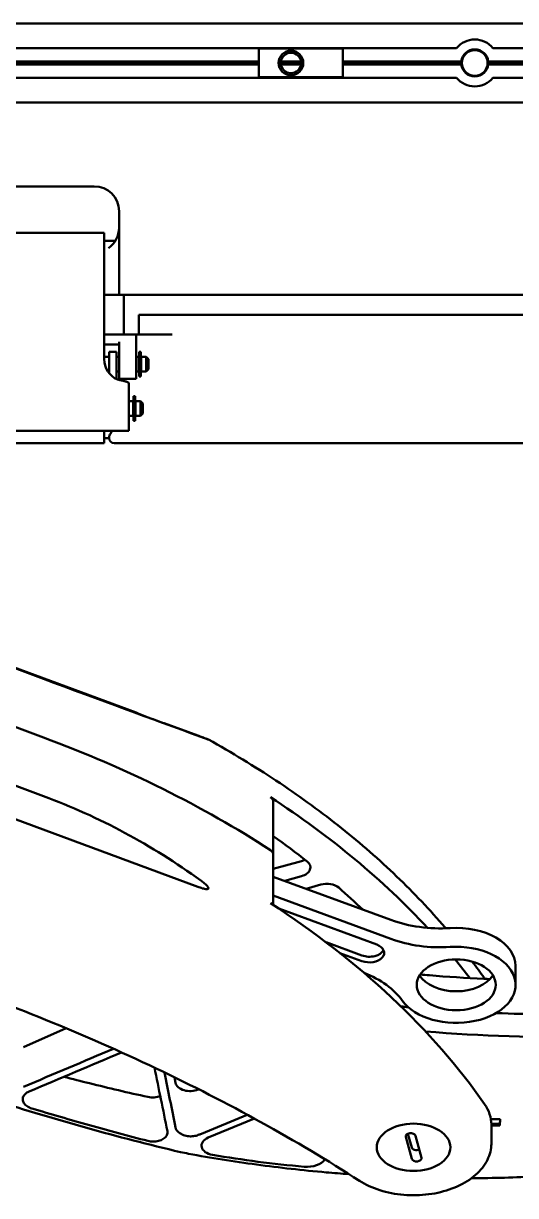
# Model space of a CAD drawing. Header units: millimetres. Extents: x 36 to 3196, y 27 to 5967.
# Drawn here: x 1402.4 to 1502, y 4887 to 5124.4 of the extents above; entities that cross this region are included whole.
import ezdxf

# ---------------------------------------------------------------- set-up
doc = ezdxf.new("R2010")
doc.units = ezdxf.units.MM
doc.layers.add('외형선(ISO)', color=7, linetype='Continuous', lineweight=50)

msp = doc.modelspace()

# ---------------------------------------------------------------- linework, layer by layer
at = {"layer": '외형선(ISO)'}
for p, q in [((1316.2728, 5124.422), (1590.2728, 5124.422)), ((1362.4556, 5119.422), (1490.0901, 5119.422)), ((1450.0654, 5119.422), (1450.0654, 5119.322)), ((1450.0654, 5119.322), (1467.0654, 5119.322)), ((1450.0654, 5119.122), (1450.0654, 5119.322)), ((1450.0654, 5113.722), (1450.0654, 5119.122)), ((1467.0654, 5119.322), (1467.0654, 5119.422)), ((1467.0654, 5119.322), (1467.0654, 5119.122)), ((1467.0654, 5113.722), (1467.0654, 5119.122)), ((1497.4556, 5119.422), (1580.2728, 5119.422)), ((1341.5064, 5116.722), (1450.0654, 5116.722)), ((1341.5064, 5116.122), (1450.0654, 5116.122)), ((1341.5228, 5116.422), (1450.0654, 5116.422)), ((1454.4984, 5116.422), (1458.6324, 5116.422)), ((1454.5203, 5116.722), (1458.6105, 5116.722)), ((1454.5203, 5116.122), (1458.6105, 5116.122)), ((1467.0654, 5116.722), (1491.0393, 5116.722)), ((1467.0654, 5116.422), (1491.0228, 5116.422)), ((1467.0654, 5116.122), (1491.0393, 5116.122)), ((1496.5064, 5116.722), (1578.7728, 5116.722)), ((1496.5064, 5116.122), (1578.7728, 5116.122)), ((1496.5228, 5116.422), (1578.7728, 5116.422)), ((1450.0654, 5113.522), (1450.0654, 5113.722)), ((1467.0654, 5113.722), (1467.0654, 5113.522)), ((1362.4556, 5113.422), (1490.0901, 5113.422)), ((1450.0654, 5113.522), (1450.0654, 5113.422)), ((1450.0654, 5113.522), (1467.0654, 5113.522)), ((1467.0654, 5113.422), (1467.0654, 5113.522)), ((1497.4556, 5113.422), (1580.2728, 5113.422)), ((1316.2728, 5108.422), (1699.2728, 5108.422)), ((1416.7728, 5091.422), (1394.7728, 5091.422)), ((1421.7728, 5083.022), (1421.7728, 5086.422)), ((1421.7728, 5083.022), (1421.7728, 5069.422)), ((1392.7728, 5081.9806), (1418.7728, 5081.9806)), ((1418.7728, 5078.9806), (1418.7728, 5081.9806)), ((1418.7728, 5080.422), (1421.0437, 5080.422)), ((1418.7728, 5056.422), (1418.7728, 5078.9806)), ((1419.7728, 5069.422), (1418.7728, 5069.422)), ((1418.7728, 5069.422), (1419.7728, 5069.422)), ((1419.7728, 5069.422), (1421.8905, 5069.422)), ((1422.7728, 5069.422), (1421.8905, 5069.422)), ((1592.7728, 5069.422), (1422.7728, 5069.422)), ((1422.7728, 5069.422), (1592.7728, 5069.422)), ((1422.7728, 5069.422), (1422.7728, 5061.422)), ((1425.7728, 5065.422), (1425.7728, 5061.422)), ((1425.7728, 5065.422), (1589.7728, 5065.422)), ((1418.7728, 5061.422), (1419.7728, 5061.422)), ((1419.7728, 5061.422), (1418.7728, 5061.422)), ((1419.7728, 5061.422), (1422.7728, 5061.422)), ((1425.7728, 5061.422), (1422.7728, 5061.422)), ((1425.2728, 5058.7387), (1425.2728, 5061.422)), ((1425.7728, 5061.422), (1430.7728, 5061.422)), ((1430.7728, 5061.422), (1432.5021, 5061.422)), ((1421.7728, 5059.422), (1418.7728, 5059.422)), ((1421.7728, 5059.922), (1421.7728, 5058.7387)), ((1418.7728, 5056.922), (1419.7728, 5056.922)), ((1419.7728, 5057.922), (1419.7728, 5054.1571)), ((1421.2728, 5057.922), (1419.7728, 5057.922)), ((1421.2728, 5057.922), (1421.2728, 5054.1571)), ((1421.2728, 5056.922), (1421.7728, 5056.922)), ((1421.7728, 5057.0803), (1421.7728, 5058.7387)), ((1421.7728, 5052.422), (1421.7728, 5057.0803)), ((1425.2728, 5058.7387), (1425.2728, 5057.0803)), ((1425.2728, 5052.422), (1425.2728, 5057.0803)), ((1425.2728, 5056.922), (1425.7728, 5056.922)), ((1425.7728, 5053.922), (1425.7728, 5056.922)), ((1425.8228, 5052.922), (1425.8228, 5057.922)), ((1426.2228, 5057.922), (1425.8228, 5057.922)), ((1426.2228, 5057.922), (1426.2228, 5052.922)), ((1426.2728, 5056.922), (1426.2728, 5053.922)), ((1426.2728, 5056.922), (1427.2728, 5056.922)), ((1427.2728, 5053.922), (1427.2728, 5056.922)), ((1427.7728, 5056.422), (1427.2728, 5056.922)), ((1406.497, 4991.6716), (1232.5172, 5056.2378)), ((1425.8228, 5056.422), (1425.7728, 5056.422)), ((1425.8228, 5054.422), (1425.7728, 5054.422)), ((1426.2728, 5056.422), (1426.2228, 5056.422)), ((1426.2728, 5054.422), (1426.2228, 5054.422)), ((1427.7728, 5054.422), (1427.2728, 5053.922)), ((1427.7728, 5054.422), (1427.7728, 5056.422)), ((1419.5312, 5053.922), (1419.7728, 5053.922)), ((1419.7728, 5054.1571), (1419.7728, 5053.5936)), ((1421.2728, 5054.1571), (1421.2728, 5052.3909)), ((1421.2728, 5053.922), (1421.7728, 5053.922)), ((1421.7728, 5052.422), (1425.2728, 5052.422)), ((1425.2728, 5053.922), (1425.7728, 5053.922)), ((1426.2228, 5052.922), (1425.8228, 5052.922)), ((1426.2728, 5053.922), (1427.2728, 5053.922)), ((1423.7728, 5051.536), (1423.7728, 5041.922)), ((1222.4666, 5048.0937), (1406.497, 4979.7975)), ((1406.497, 4979.7975), (1222.4666, 5048.0937)), ((1423.7728, 5047.922), (1424.6228, 5047.922)), ((1424.6228, 5044.922), (1424.6228, 5047.922)), ((1425.1228, 5047.422), (1424.6228, 5047.422)), ((1424.6728, 5048.8083), (1424.6728, 5048.922)), ((1425.0728, 5048.922), (1424.6728, 5048.922)), ((1425.0728, 5048.8083), (1424.6728, 5048.8083)), ((1424.6728, 5048.8083), (1424.6728, 5047.422)), ((1425.0728, 5048.922), (1425.0728, 5048.8083)), ((1425.0728, 5048.8083), (1425.0728, 5047.422)), ((1425.1228, 5047.922), (1425.1228, 5044.922)), ((1425.1228, 5047.922), (1426.1228, 5047.922)), ((1426.1228, 5044.922), (1426.1228, 5047.922)), ((1426.6228, 5047.422), (1426.1228, 5047.922)), ((1426.6228, 5045.422), (1426.6228, 5047.422)), ((1423.7728, 5044.922), (1424.6228, 5044.922)), ((1424.6728, 5045.422), (1424.6228, 5045.422)), ((1425.0728, 5046.7561), (1424.6728, 5046.7561)), ((1424.6728, 5043.922), (1424.6728, 5046.7561)), ((1425.0728, 5046.7561), (1425.0728, 5043.922)), ((1425.1228, 5045.422), (1425.0728, 5045.422)), ((1425.1228, 5044.922), (1426.1228, 5044.922)), ((1426.6228, 5045.422), (1426.1228, 5044.922)), ((1425.0728, 5043.922), (1424.6728, 5043.922)), ((1390.0728, 5041.922), (1421.4728, 5041.922)), ((1418.7728, 5041.922), (1418.7728, 5039.422)), ((1419.7728, 5040.422), (1418.7728, 5040.422)), ((1419.7728, 5040.422), (1419.7728, 5040.6439)), ((1421.4728, 5041.922), (1423.7728, 5041.922)), ((1392.7728, 5039.422), (1418.7728, 5039.422)), ((1425.7728, 5039.422), (1420.7728, 5039.422)), ((1425.7728, 5039.422), (1427.996, 5039.422)), ((1432.3311, 5039.422), (1427.996, 5039.422)), ((1432.3311, 5039.422), (1432.5021, 5039.422)), ((1583.0436, 5039.422), (1432.5021, 5039.422)), ((1232.5172, 5032.4897), (1406.497, 4967.9235)), ((1437.737, 4949.5433), (1239.3947, 5023.1509)), ((1379.1013, 5001.9456), (1425.2319, 4984.826)), ((1430.8939, 4982.7247), (1437.737, 4980.1851)), ((1452.9873, 4956.0799), (1452.9873, 4966.8045)), ((1452.9873, 4945.8809), (1452.9873, 4956.0799)), ((1452.9873, 4953.1656), (1458.7079, 4954.7772)), ((1476.8131, 4942.8359), (1452.9873, 4951.6044)), ((1455.3005, 4950.7531), (1458.7079, 4951.713)), ((1462.6113, 4950.0053), (1459.6211, 4949.163)), ((1476.8131, 4939.0057), (1452.9873, 4947.7742)), ((1454.1059, 4945.1405), (1473.9239, 4937.8469)), ((1470.9427, 4935.649), (1463.6713, 4938.3251)), ((1470.9427, 4934.5), (1466.4775, 4936.1433)), ((1502.021, 4929.7008), (1502.021, 4933.531)), ((1402.4365, 4917.0683), (1411.1036, 4920.8977)), ((1433.2175, 4909.8433), (1432.9781, 4910.9938)), ((1437.8185, 4908.4789), (1437.9395, 4908.5292)), ((1447.7314, 4903.401), (1438.4546, 4899.5504)), ((1449.1655, 4902.619), (1439.8373, 4898.7471)), ((1497.035, 4902.498), (1498.9019, 4902.4623)), ((1498.8842, 4902.4626), (1498.8425, 4901.5603)), ((1498.9019, 4902.4623), (1498.8425, 4901.1773)), ((1498.8425, 4901.5603), (1497.1267, 4901.5931)), ((1497.13, 4897.5579), (1497.13, 4901.3881)), ((1498.8425, 4901.1773), (1497.13, 4901.21)), ((1498.8425, 4901.1773), (1498.8425, 4901.5603)), ((1479.7876, 4898.8958), (1481.0027, 4894.4646)), ((1480.2382, 4899.5508), (1481.0027, 4896.7628)), ((1482.9723, 4894.6878), (1481.7572, 4899.119))]:
    msp.add_line(p, q, dxfattribs=at)
for centre, radius in [((1456.5654, 5116.422), 2.5), ((1456.5654, 5116.422), 2.067), ((1493.7728, 5116.422), 2.6)]:
    msp.add_circle(centre, radius, dxfattribs=at)
for centre, radius, start, end in [((1493.7728, 5116.422), 4.75, 39.166711, 140.833289), ((1493.7728, 5116.422), 2.75, 6.262913, 173.737087), ((1493.7728, 5116.422), 2.75, 173.737087, 180), ((1493.7728, 5116.422), 2.75, 180, 186.262913), ((1493.7728, 5116.422), 2.75, 186.262913, 353.737087), ((1493.7728, 5116.422), 2.75, 0, 6.262913), ((1493.7728, 5116.422), 2.75, 353.737087, 0), ((1493.7728, 5116.422), 4.75, 219.166711, 320.833289), ((1416.7728, 5086.422), 5, 0, 90), ((1416.7728, 5083.022), 5, 304.915206, 0), ((1423.2728, 5056.422), 4.5, 180, 246.421822), ((1420.7728, 5040.422), 1, 180, 270)]:
    msp.add_arc(centre, radius, start, end, dxfattribs=at)
for centre, major_axis, ratio, start_param, end_param in [((1298.2914, 5036.9825), (-216.406, 82.9191), 0.01798661, 2.10128682, 2.28136718), ((1427.4377, 4984.0371), (3.4999, -1.341), 0.01798661, 4.03743721, 6.44832174), ((1427.4377, 4983.0792), (3.5, 0), 0.64278761, 6.11532519, 6.12494059), ((1298.2914, 4859.3278), (-216.4112, 0), 0.64278761, 3.91981329, 4.1887902), ((1298.2914, 4859.3278), (-216.4112, 0), 0.64278761, 3.91981329, 4.18879021), ((1298.2914, 4681.6732), (-109.4946, -285.7642), 0.65322195, 2.96840402, 3.14848437), ((1450.9873, 4966.8045), (2, 0), 0.64278761, 0, 0.77822064), ((1298.2914, 4870.0524), (-216.4112, 0), 0.64278761, 3.67881386, 3.91981329), ((1298.2914, 4870.0524), (-208.4112, 0), 0.64278761, 3.82552982, 3.87594804), ((1450.9873, 4956.0799), (2, 0), 0.64278761, 0.00000027, 0.77822064), ((1450.9873, 4956.0799), (2, 0), 0.64278761, 0, 0.77822064), ((1457.5037, 4956.5434), (3, 0), 0.64278761, 5.12542722, 5.39192797), ((1457.5037, 4953.4792), (3, 0), 0.64278761, 5.12542722, 6.96712247), ((1463.8154, 4948.2391), (-3, 0), 0.64278761, 3.7753331, 5.12542722), ((1298.2914, 4870.0524), (-208.4112, 0), 0.64278761, 3.73477797, 3.7753331), ((1298.2914, 4848.6032), (216.4112, 0), 0.64278761, 0.4216217, 0.77822064), ((1486.7505, 4953.9925), (20, 0), 0.64278761, 4.19240114, 4.81476963), ((1490.021, 4933.531), (12, 0), 0.64278761, 0, 1.67317697), ((1486.7505, 4950.1623), (20, 0), 0.64278761, 4.19240114, 4.81476963), ((1472.4333, 4936.1735), (3, 0), 0.64278761, 4.19240114, 7.33399379), ((1472.4333, 4937.3225), (3, 0), 0.64278761, 4.19240114, 5.98065307), ((1490.021, 4929.7008), (12, 0), 0.64278761, 3.57003265, 7.95636228), ((1298.2914, 4870.0524), (-216.4112, 0), 0.64278761, 3.5956281, 3.62607292), ((1460.9133, 4921.1552), (-20, 0), 0.64278761, 3.57003265, 4.16268941), ((1490.021, 4933.531), (-8, 0), 0.64278761, 0.38161847, 2.75997418), ((1510.075, 5052.2986), (200, 0), 0.64278761, 4.55544793, 4.56298724), ((1510.075, 5052.2986), (200, 0), 0.64278761, 4.65227195, 4.75073737), ((1510.075, 5047.7024), (200, 0), 0.64278761, 4.58053405, 4.75073737), ((1280.5441, 2941.0969), (3617.2991, 2031.0833), 0.41321826, 1.30506917, 1.30998056), ((1279.3393, 2939.1606), (3617.2991, 2031.0833), 0.41321826, 1.30430361, 1.30934623), ((1400.8676, 3134.4784), (-585.6917, 3765.8495), 0.08896711, 5.18648863, 5.19035191), ((1402.2286, 3136.6657), (-585.6917, 3765.8495), 0.08896711, 5.18604999, 5.1894056), ((1436.191, 4910.0989), (-3, 0), 0.64278761, 0.13295352, 2.14417945), ((1428.5874, 4908.8214), (3, 0), 0.64278761, 4.38693966, 5.25105658), ((1481.38, 4901.3881), (15.75, 0), 0.64278761, 0, 0.4216217), ((1438.4546, 4926.4669), (49.7018, 26.7083), 0.43135539, 4.47214515, 4.48461368), ((1441.4648, 4897.1271), (-3, 0), 0.64278761, 5.2857721, 7.59586349), ((1480.7724, 4899.0074), (1, 0), 0.64278761, 0.17447475, 3.3160674), ((1481.9875, 4896.8744), (-1, 0), 0.64278761, 0.17447475, 2.13438348), ((1459.7939, 4895.4112), (4, 0), 0.64278761, 4.5790414, 5.86442087), ((1481.9875, 4894.5762), (-1, 0), 0.64278761, 0.17447475, 3.3160674)]:
    msp.add_ellipse(centre, major_axis=major_axis, ratio=ratio, start_param=start_param, end_param=end_param, dxfattribs=at)
for centre, major_axis in [((1490.021, 4929.7008), (-8, 0)), ((1481.38, 4896.7918), (-7.45, 0)), ((1481.38, 4896.7918), (7.45, 0))]:
    msp.add_ellipse(centre, major_axis=major_axis, ratio=0.64278761, dxfattribs=at)
for points, knots in [([(1421.4728, 5052.2977), (1421.5443, 5052.2815), (1421.6155, 5052.2653), (1421.7574, 5052.2329), (1421.828, 5052.2167), (1421.8982, 5052.2004)], [-0.0439714955, -0.0439714955, -0.0439714955, -0.0439714955, -0.0219857478, -0.0219857478, 0, 0, 0, 0]), ([(1421.8982, 5052.2004), (1422.1591, 5052.145), (1422.4112, 5052.0897), (1422.8686, 5051.9789), (1423.0738, 5051.9236), (1423.4126, 5051.8128), (1423.5463, 5051.7574), (1423.7264, 5051.6467), (1423.7728, 5051.5913), (1423.7728, 5051.536)], [0, 0, 0, 0, 0.25, 0.25, 0.5, 0.5, 0.75, 0.75, 1, 1, 1, 1]), ([(1419.7728, 5040.6439), (1419.7729, 5040.6814), (1419.7752, 5040.7241), (1419.793, 5040.8229), (1419.8078, 5040.8732), (1419.8264, 5040.922)], [0.186650868, 0.186650868, 0.186650868, 0.186650868, 0.2064796752, 0.2064796752, 0.2266412317, 0.2266412317, 0.2266412317, 0.2266412317]), ([(1419.8264, 5040.922), (1419.8323, 5040.9373), (1419.8386, 5040.9527), (1419.8909, 5041.0754), (1419.9549, 5041.1935), (1420.1189, 5041.4714), (1420.2422, 5041.6591), (1420.3897, 5041.8749), (1420.4059, 5041.8985), (1420.4222, 5041.922)], [-0.185054684, -0.185054684, -0.185054684, -0.185054684, -0.178398303, -0.178398303, -0.13305763, -0.13305763, -0.066528815, -0.066528815, -0.058414577, -0.058414577, -0.058414577, -0.058414577]), ([(1438.3153, 4979.9467), (1438.5627, 4979.8563), (1438.83, 4979.7587), (1439.2106, 4979.6204), (1439.334, 4979.5756), (1439.5635, 4979.4927), (1439.6709, 4979.4541), (1439.8009, 4979.4082), (1439.8481, 4979.3917), (1439.8652, 4979.3868), (1439.8666, 4979.3867), (1439.8621, 4979.389), (1439.857, 4979.3912), (1439.8433, 4979.3968), (1439.8322, 4979.4012), (1439.8072, 4979.4111), (1439.788, 4979.4185), (1439.7035, 4979.451), (1439.6155, 4979.4843), (1439.3929, 4979.5683), (1439.2424, 4979.6247), (1438.9368, 4979.7389), (1438.7821, 4979.7966), (1438.3195, 4979.9689), (1438.0137, 4980.0825), (1437.737, 4980.1851)], [0, 0, 0, 0, 0.098885914, 0.098885914, 0.148328871, 0.148328871, 0.197771828, 0.197771828, 0.222899009, 0.222899009, 0.229150672, 0.229150672, 0.233955835, 0.233955835, 0.238739852, 0.238739852, 0.244699643, 0.244699643, 0.268231183, 0.268231183, 0.31614909, 0.31614909, 0.364066997, 0.364066997, 0.459902811, 0.459902811, 0.459902811, 0.459902811]), ([(1487.8864, 4941.1575), (1487.6555, 4941.4278), (1487.4233, 4941.6977), (1484.1251, 4945.5), (1480.8227, 4948.9457), (1473.7673, 4955.6371), (1470.0144, 4958.8828), (1462.0867, 4965.1503), (1457.912, 4968.1722), (1449.1724, 4973.9696), (1444.6075, 4976.7453), (1439.8647, 4979.3876)], [5.737983908, 5.737983908, 5.737983908, 5.737983908, 5.744617287, 5.744617287, 5.831625119, 5.831625119, 5.918632951, 5.918632951, 6.005640783, 6.005640783, 6.092648615, 6.092648615, 6.092648615, 6.092648615]), ([(1470.4149, 4890.009), (1457.6185, 4898.2262), (1443.8322, 4905.8544), (1414.7713, 4919.676), (1399.433, 4925.9138), (1367.3426, 4937.0528), (1350.5447, 4942.0034), (1314.6753, 4951.0521), (1295.4313, 4954.9687), (1261.3922, 4960.867), (1246.5725, 4962.8949), (1231.7081, 4964.7548)], [0, 0, 0, 0, 5.4310692, 5.4310692, 10.85084805, 10.85084805, 16.37507982, 16.37507982, 22.41215966, 22.41215966, 26.95207615, 26.95207615, 26.95207615, 26.95207615]), ([(1437.737, 4949.5433), (1438.0137, 4949.4407), (1438.3195, 4949.334), (1438.7821, 4949.2005), (1438.9368, 4949.1605), (1439.2424, 4949.0988), (1439.3929, 4949.0749), (1439.6155, 4949.0782), (1439.7035, 4949.0862), (1439.788, 4949.1296), (1439.8072, 4949.1427), (1439.8322, 4949.1678), (1439.8433, 4949.1832), (1439.857, 4949.2121), (1439.8621, 4949.2306), (1439.8666, 4949.2669), (1439.8652, 4949.2915), (1439.8481, 4949.3922), (1439.8009, 4949.4752), (1439.6709, 4949.6708), (1439.5635, 4949.7881), (1439.334, 4950.0182), (1439.2106, 4950.1296), (1438.83, 4950.4543), (1438.5627, 4950.6576), (1438.3153, 4950.837)], [3.269386865, 3.269386865, 3.269386865, 3.269386865, 3.365222679, 3.365222679, 3.413140586, 3.413140586, 3.461058493, 3.461058493, 3.484590033, 3.484590033, 3.490549824, 3.490549824, 3.495333841, 3.495333841, 3.500139004, 3.500139004, 3.506390667, 3.506390667, 3.531517848, 3.531517848, 3.580960805, 3.580960805, 3.630403762, 3.630403762, 3.729289676, 3.729289676, 3.729289676, 3.729289676]), ([(1482.71, 4931.7886), (1483.3322, 4931.7336), (1483.9548, 4931.6804), (1488.2435, 4931.3273), (1491.9223, 4931.0906), (1496.0259, 4930.9), (1496.4433, 4930.8815), (1496.8607, 4930.8638)], [4.5895626232, 4.5895626232, 4.5895626232, 4.5895626232, 4.5989507077, 4.5989507077, 4.6541936332, 4.6541936332, 4.6604468786, 4.6604468786, 4.6604468786, 4.6604468786]), ([(1434.239, 4895.831), (1421.4018, 4898.7894), (1408.9523, 4902.4868), (1380.7678, 4911.0433), (1364.9942, 4915.9403), (1329.8616, 4924.038), (1309.9486, 4926.6273), (1276.7915, 4927.0712), (1263.4354, 4926.2476), (1235.9826, 4923.3612), (1221.5309, 4921.7844), (1201.6574, 4917.072), (1195.5149, 4915.0626), (1190.5709, 4912.2849)], [0, 0, 0, 0, 4.02394042, 4.02394042, 9.21291317, 9.21291317, 15.17828011, 15.17828011, 19.16707366, 19.16707366, 23.49129092, 23.49129092, 25.45084811, 25.45084811, 25.45084811, 25.45084811]), ([(1427.6282, 4906.9942), (1423.652, 4907.8567), (1419.7128, 4908.7859), (1414.0695, 4910.1923), (1412.3441, 4910.6326), (1410.6232, 4911.08)], [-2.51881436, -2.51881436, -2.51881436, -2.51881436, -1.25997665, -1.25997665, -0.70320346, -0.70320346, -0.70320346, -0.70320346]), ([(1403.586, 4908.0956), (1403.4263, 4908.0278), (1403.2752, 4907.9486), (1402.8588, 4907.6802), (1402.6397, 4907.4603), (1402.36, 4907.0106), (1402.2807, 4906.7509), (1402.2905, 4906.2289), (1402.3796, 4905.9665), (1402.6764, 4905.5077), (1402.9039, 4905.2806), (1403.4632, 4904.911), (1403.7895, 4904.7648), (1404.1225, 4904.6653)], [-1.072758687, -1.072758687, -1.072758687, -1.072758687, -1.0173191, -1.0173191, -0.904316778, -0.904316778, -0.791297499, -0.791297499, -0.678278219, -0.678278219, -0.565220302, -0.565220302, -0.457420973, -0.457420973, -0.457420973, -0.457420973]), ([(1404.1225, 4904.6653), (1407.9928, 4903.5084), (1411.8805, 4902.368), (1419.7095, 4900.1627), (1423.6504, 4899.0979), (1427.6282, 4898.0921)], [0, 0, 0, 0, 1.26029521, 1.26029521, 2.52089702, 2.52089702, 2.52089702, 2.52089702]), ([(1427.6282, 4898.0921), (1427.9389, 4898.0135), (1428.2821, 4897.9655), (1429.0244, 4897.9477), (1429.4234, 4897.9933), (1430.1158, 4898.1657), (1430.4553, 4898.3038), (1431.0139, 4898.6611), (1431.233, 4898.8803), (1431.3729, 4899.1051), (1431.5128, 4899.33), (1431.5921, 4899.5904), (1431.5857, 4899.9322), (1431.5769, 4900.0116), (1431.5609, 4900.0904)], [-0.43588301, -0.43588301, -0.43588301, -0.43588301, -0.339126808, -0.339126808, -0.226000801, -0.226000801, -0.113000401, -0.113000401, 0, 0, 0, 0.113030439, 0.113030439, 0.147173101, 0.147173101, 0.147173101, 0.147173101]), ([(1433.2175, 4900.8182), (1433.2544, 4900.6363), (1433.3301, 4900.4586), (1433.5821, 4900.0647), (1433.8096, 4899.8344), (1434.3823, 4899.449), (1434.7273, 4899.2938), (1435.4267, 4899.0868), (1435.8276, 4899.0213), (1436.2528, 4899.0103), (1436.2781, 4899.0099), (1436.3033, 4899.0097)], [0.147173441, 0.147173441, 0.147173441, 0.147173441, 0.226062149, 0.226062149, 0.33916528, 0.33916528, 0.452268412, 0.452268412, 0.565374835, 0.565374835, 0.572509051, 0.572509051, 0.572509051, 0.572509051]), ([(1436.3033, 4899.0097), (1436.6775, 4899.0062), (1437.0483, 4899.055), (1437.524, 4899.18), (1437.6742, 4899.2296), (1437.8185, 4899.2885)], [-1.238042957, -1.238042957, -1.238042957, -1.238042957, -1.132097564, -1.132097564, -1.082761711, -1.082761711, -1.082761711, -1.082761711]), ([(1470.4149, 4890.009), (1471.6388, 4889.223), (1473.0469, 4888.5777), (1476.095, 4887.6141), (1477.7352, 4887.2971), (1481.0793, 4887.0196), (1482.7823, 4887.0586), (1486.0872, 4887.4884), (1487.6885, 4887.8793), (1490.6338, 4888.983), (1491.9772, 4889.6962), (1494.2581, 4891.3876), (1495.1986, 4892.3649), (1496.5349, 4894.47), (1496.9497, 4895.5919), (1497.1141, 4897.0109), (1497.13, 4897.2844), (1497.13, 4897.5579)], [2.88028403, 2.88028403, 2.88028403, 2.88028403, 3.20811168, 3.20811168, 3.53681635, 3.53681635, 3.86485884, 3.86485884, 4.19300559, 4.19300559, 4.52181575, 4.52181575, 4.84856803, 4.84856803, 5.16164839, 5.16164839, 5.23598775, 5.23598775, 5.23598775, 5.23598775]), ([(1449.6046, 4893.3017), (1454.2647, 4892.6665), (1458.9598, 4892.1389), (1465.223, 4891.5828), (1466.7705, 4891.4573), (1468.32, 4891.3435)], [4.5173844341, 4.5173844341, 4.5173844341, 4.5173844341, 4.5890778746, 4.5890778746, 4.6125542766, 4.6125542766, 4.6125542766, 4.6125542766]), ([(1493.0916, 4890.5226), (1497.5463, 4890.5535), (1501.9994, 4890.6804), (1511.1893, 4891.141), (1515.9245, 4891.4885), (1520.6345, 4891.9447)], [4.73709896, 4.73709896, 4.73709896, 4.73709896, 4.804162616, 4.804162616, 4.87585753, 4.87585753, 4.87585753, 4.87585753])]:
    msp.add_open_spline(points, degree=3, knots=knots, dxfattribs=at)
for points in [[(1495.6583, 4931.1198), (1494.8925, 4932.2174), (1494.1047, 4933.3085), (1493.2951, 4934.3926)], [(1495.8002, 4930.9106), (1495.754, 4930.9808), (1495.7067, 4931.0505), (1495.6583, 4931.1198)], [(1435.8353, 4895.4978), (1435.3023, 4895.5975), (1434.7699, 4895.7086), (1434.239, 4895.831)], [(1449.6046, 4893.3017), (1444.9701, 4893.9051), (1440.3762, 4894.6486), (1435.8353, 4895.4978)], [(1459.2621, 4892.8629), (1452.9364, 4893.4083), (1446.7625, 4894.2337), (1440.699, 4895.2627)]]:
    msp.add_open_spline(points, degree=3, dxfattribs=at)

doc.saveas('drawing.dxf')
